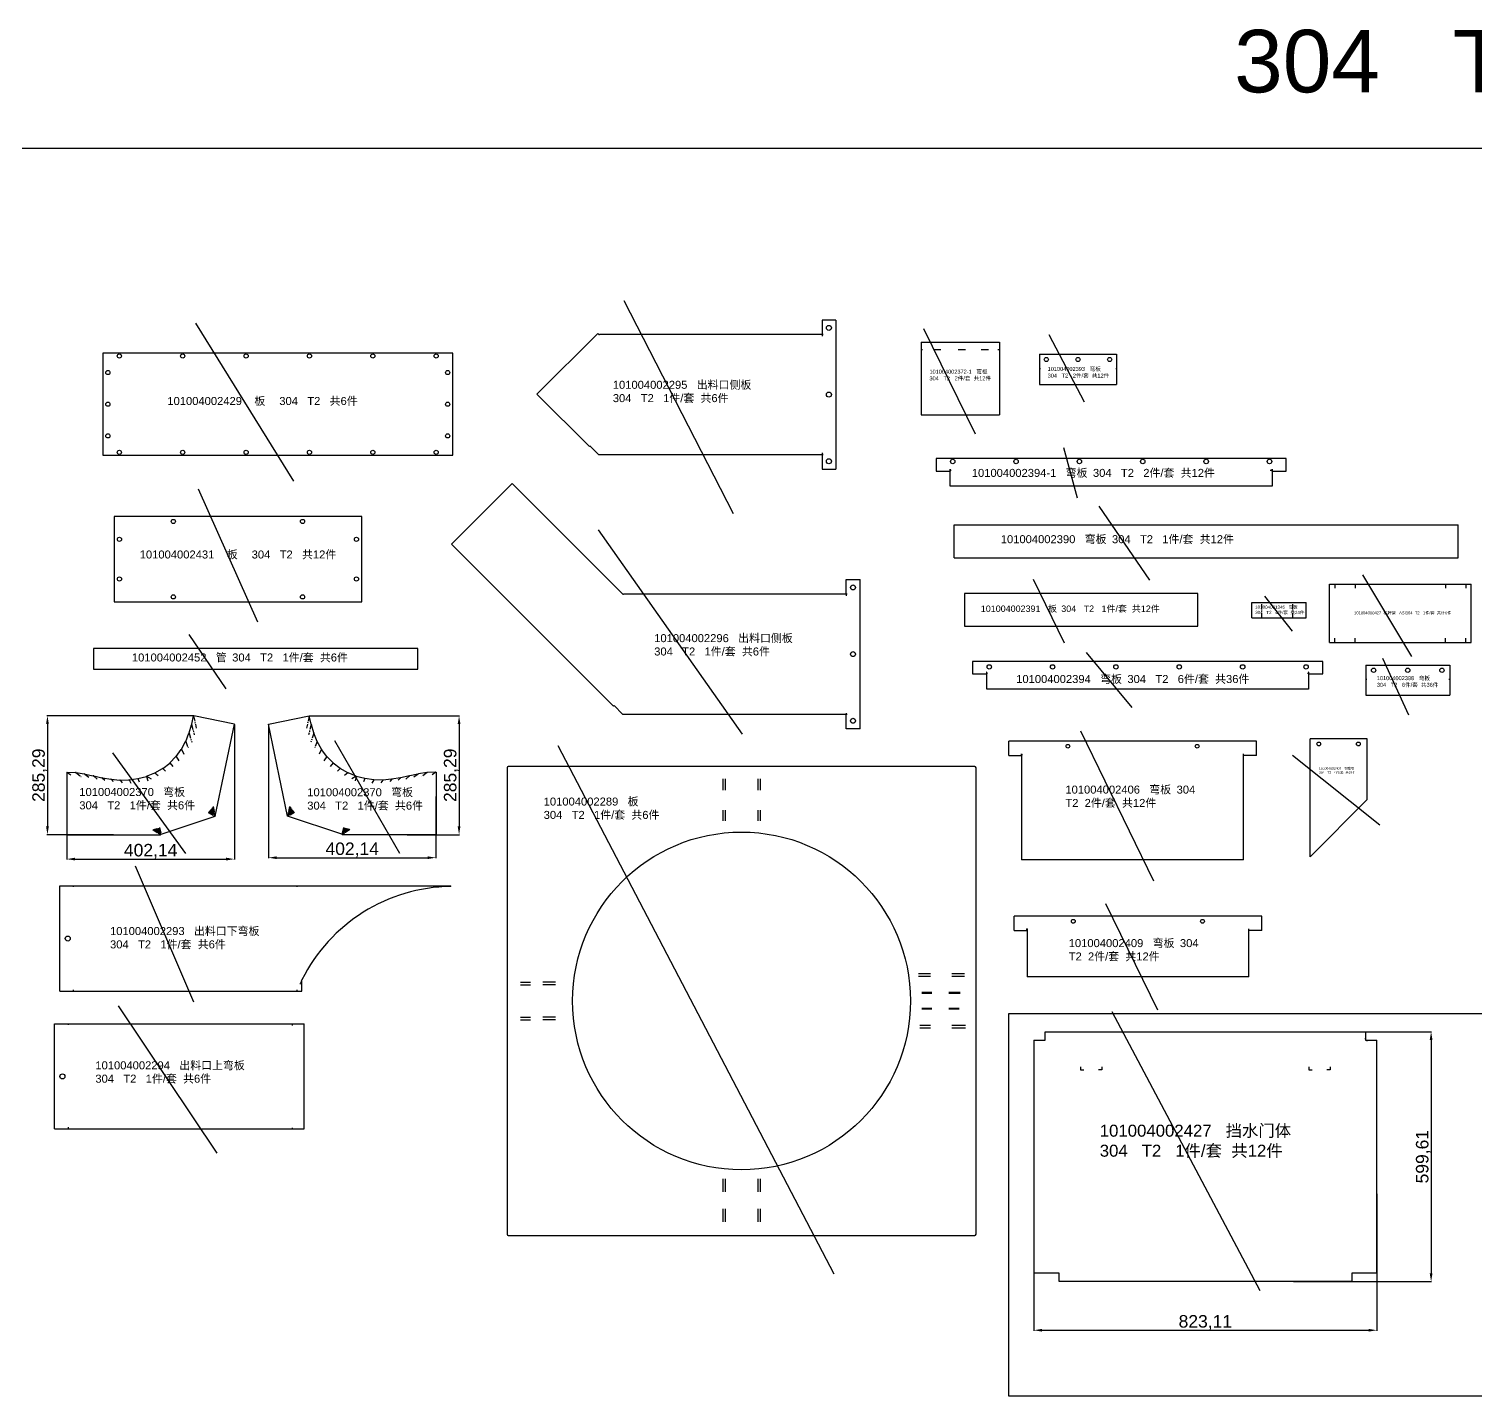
# Model space of a CAD drawing. Extents: x -89772 to 15958, y -15806 to 15762.
# Drawn here: x -74997 to -71528, y 9466 to 12746 of the extents above; entities that cross this region are included whole.
import ezdxf

# ---------------------------------------------------------------- set-up
doc = ezdxf.new("R2010")
doc.units = 0
doc.linetypes.add('ACAD_ISO03W100', pattern=[30, 12, -18])
doc.linetypes.add('CENTERX2', pattern=[20.32, 12.7, -2.54, 2.54, -2.54])
doc.layers.get('0').update_dxf_attribs({"linetype": 'CONTINUOUS'})
doc.layers.get('DEFPOINTS').update_dxf_attribs({"linetype": 'CONTINUOUS'})
doc.styles.get("Standard").update_dxf_attribs({"font": 'arial.ttf'})
doc.dimstyles.new('ISO-25', dxfattribs={"dimtxt": 30, "dimasz": 20, "dimexe": 1.25, "dimexo": 0.625, "dimtad": 1, "dimtxsty": 'STANDARD', "dimcen": 2.5, "dimazin": 3, "dimtfac": 1, "dimtmove": 0, "dimatfit": 3})

# ---------------------------------------------------------------- blocks, each defined once
blk = doc.blocks.new('101004002429____板')
at = {"color": 7, "linetype": 'CONTINUOUS'}
for p, q in [((-31169.3, 2164), (-32009.3, 2164)), ((-32009.3, 2164), (-32009.3, 1919)), ((-31169.3, 1919), (-31169.3, 2164)), ((-32009.3, 1919), (-31169.3, 1919))]:
    blk.add_line(p, q, dxfattribs=at)
for centre in [(-31969.3, 2157), (-31817.3, 2157), (-31665.3, 2157), (-31513.3, 2157), (-31361.3, 2157), (-31209.3, 2157), (-31996.8, 2117.5), (-31181.8, 2117.5), (-31996.8, 2041.5), (-31181.8, 2041.5), (-31996.8, 1965.5), (-31181.8, 1965.5), (-31969.3, 1926), (-31817.3, 1926), (-31665.3, 1926), (-31513.3, 1926), (-31361.3, 1926), (-31209.3, 1926)]:
    blk.add_circle(centre, 5, dxfattribs=at)
at = {"color": 3, "insert": (-31854.2, 2058.8), "char_height": 19.2, "width": 474.674, "attachment_point": 1}
blk.add_mtext('101004002429    {\\fSimSun|b0|i0|c134|p2;板  } 304   T2   {\\fSimSun|b0|i0|c134|p2;共}6{\\fSimSun|b0|i0|c134|p2;件}', dxfattribs=at)
blk = doc.blocks.new('101004000427__标牌架')
at = {"color": 7, "linetype": 'CONTINUOUS'}
for p, q in [((-19656.1, 250.2), (-19656.1, 390.2)), ((-19656.1, 390.2), (-19316.9, 390.2)), ((-19316.9, 250.2), (-19316.9, 390.2)), ((-19656.1, 250.2), (-19316.9, 250.2))]:
    blk.add_line(p, q, dxfattribs=at)
at = {"color": 6, "linetype": 'CENTERX2'}
for p, q in [((-19643.9, 390.2), (-19643.9, 380.2)), ((-19594.6, 390.2), (-19594.6, 380.2)), ((-19378.3, 390.2), (-19378.3, 380.2)), ((-19329, 390.2), (-19329, 380.2)), ((-19643.9, 250.2), (-19643.9, 260.2)), ((-19594.6, 250.2), (-19594.6, 260.2)), ((-19378.3, 250.2), (-19378.3, 260.2)), ((-19329, 250.2), (-19329, 260.2))]:
    blk.add_line(p, q, dxfattribs=at)
at = {"color": 3, "insert": (-19597.6, 324.7), "char_height": 7, "width": 245.997, "attachment_point": 1}
blk.add_mtext('101004000427  {\\fSimSun|b0|i0|c134|p2;标牌架 } ASI304  T2   1{\\fSimSun|b0|i0|c134|p2;件}/{\\fSimSun|b0|i0|c134|p2;套}  {\\fSimSun|b0|i0|c134|p2;共计6件  }', dxfattribs=at)
blk = doc.blocks.new('101004002431____板')
at = {"color": 7, "linetype": 'CONTINUOUS'}
for p, q in [((-72308.8, 11576.7), (-72308.8, 11371.7)), ((-71714.8, 11576.7), (-72308.8, 11576.7)), ((-71714.8, 11371.7), (-71714.8, 11576.7)), ((-72308.8, 11371.7), (-71714.8, 11371.7))]:
    blk.add_line(p, q, dxfattribs=at)
for centre in [(-72166.8, 11564.7), (-71856.8, 11564.7), (-72296.1, 11521.7), (-71727.6, 11521.7), (-72296.1, 11426.7), (-71727.6, 11426.7), (-72166.8, 11383.7), (-71856.8, 11383.7)]:
    blk.add_circle(centre, 5, dxfattribs=at)
at = {"color": 3, "insert": (-72247.5, 11495), "char_height": 19.2, "width": 474.674, "attachment_point": 1}
blk.add_mtext('101004002431    {\\fSimSun|b0|i0|c134|p2;板  } 304   T2   {\\fSimSun|b0|i0|c134|p2;共}12{\\fSimSun|b0|i0|c134|p2;件}', dxfattribs=at)
blk = doc.blocks.new('101004002452___管')
at = {"color": 7, "linetype": 'CONTINUOUS'}
for p, q in [((-72358, 11259.9), (-72358, 11209.9)), ((-71580.7, 11259.9), (-72358, 11259.9)), ((-71580.7, 11209.9), (-71580.7, 11259.9)), ((-72358, 11209.9), (-71580.7, 11209.9))]:
    blk.add_line(p, q, dxfattribs=at)
at = {"color": 3, "insert": (-72266.3, 11247.9), "char_height": 19.2, "width": 549.255, "attachment_point": 1}
blk.add_mtext('101004002452   {\\fSimSun|b0|i0|c134|p2;管 }304   T2   1{\\fSimSun|b0|i0|c134|p2;件}/{\\fSimSun|b0|i0|c134|p2;套}  {\\fSimSun|b0|i0|c134|p2;共}6{\\fSimSun|b0|i0|c134|p2;件}', dxfattribs=at)
blk = doc.blocks.new('101004002370___弯板')
at = {"color": 7, "linetype": 'CONTINUOUS'}
for p, q in [((-72128.9, 11057.2), (-72123.3, 11076.7)), ((-72122.7, 11078.2), (-72123.3, 11076.7)), ((-72122.7, 11078.2), (-72118.4, 11097.9)), ((-72117.9, 11098.4), (-72118.4, 11097.9)), ((-72020.2, 11078), (-72117.9, 11098.4)), ((-72066.3, 10857.6), (-72020.2, 11078)), ((-72147.5, 11018.1), (-72137.4, 11036.6)), ((-72137.1, 11037.1), (-72137.4, 11036.6)), ((-72137.1, 11037.1), (-72129.3, 11056.4)), ((-72128.9, 11057.2), (-72129.3, 11056.4)), ((-72175.3, 10985.3), (-72160.5, 11000.5)), ((-72160.3, 11000.8), (-72160.5, 11000.5)), ((-72160.3, 11000.8), (-72147.7, 11017.8)), ((-72147.5, 11018.1), (-72147.7, 11017.8)), ((-72422.1, 10963.3), (-72422.4, 10963.1)), ((-72422.4, 10963.1), (-72422.4, 10813.1)), ((-72422.1, 10963.3), (-72401.5, 10962)), ((-72210.9, 10961.4), (-72192.6, 10972)), ((-72192.3, 10972.2), (-72192.6, 10972)), ((-72192.3, 10972.2), (-72175.5, 10985.1)), ((-72175.3, 10985.3), (-72175.5, 10985.1)), ((-72400.2, 10962), (-72401.5, 10962)), ((-72400.2, 10962), (-72380.4, 10958.8)), ((-72378.7, 10958.7), (-72380.4, 10958.8)), ((-72378.7, 10958.7), (-72359.4, 10954.3)), ((-72357.6, 10954.1), (-72359.4, 10954.3)), ((-72357.6, 10954.1), (-72338.1, 10949.7)), ((-72336.8, 10949.6), (-72338.1, 10949.7)), ((-72336.8, 10949.6), (-72316.6, 10946.1)), ((-72315.8, 10946.1), (-72316.6, 10946.1)), ((-72315.8, 10946.1), (-72295, 10944.2)), ((-72294.4, 10944.3), (-72295, 10944.2)), ((-72294.4, 10944.3), (-72273.4, 10944.7)), ((-72273, 10944.8), (-72273.4, 10944.7)), ((-72273, 10944.8), (-72252, 10947.6)), ((-72251.7, 10947.7), (-72252, 10947.6)), ((-72251.7, 10947.7), (-72231.2, 10953.1)), ((-72230.9, 10953.3), (-72231.1, 10953.1)), ((-72230.9, 10953.3), (-72211.3, 10961.2)), ((-72210.9, 10961.4), (-72211.3, 10961.2)), ((-72196.2, 10814.2), (-72066.3, 10857.6)), ((-72422.4, 10813.1), (-72197.6, 10813.1)), ((-72197.6, 10813.1), (-72196.2, 10814.3))]:
    blk.add_line(p, q, dxfattribs=at)
at = {"color": 6, "linetype": 'CENTERX2'}
for p, q in [((-72123, 11077.5), (-72116.7, 11052.8)), ((-72118.2, 11098.1), (-72111.8, 11068.7)), ((-72137.2, 11036.8), (-72131.3, 11021.8)), ((-72129.1, 11056.8), (-72122.2, 11034.8)), ((-72160.4, 11000.6), (-72153.6, 10990.2)), ((-72147.6, 11018), (-72142, 11006.7)), ((-72422.2, 10963.2), (-72412.9, 10957)), ((-72192.4, 10972.1), (-72185.7, 10965.9)), ((-72175.4, 10985.2), (-72168.1, 10976.6)), ((-72400.8, 10962), (-72388.3, 10952.9)), ((-72379.5, 10958.7), (-72368, 10949.5)), ((-72358.5, 10954.2), (-72349.8, 10946.7)), ((-72337.4, 10949.7), (-72331.5, 10943.9)), ((-72316.2, 10946.1), (-72311.5, 10940.9)), ((-72294.7, 10944.3), (-72289.7, 10937.7)), ((-72273.2, 10944.7), (-72268.7, 10937.1)), ((-72251.8, 10947.7), (-72248.6, 10939.9)), ((-72231, 10953.2), (-72218.6, 10945.9)), ((-72231, 10953.1), (-72228.4, 10942.7)), ((-72211.1, 10961.3), (-72202.9, 10955.4)), ((-72083.3, 10866.6), (-72067.2, 10857.2)), ((-72082.1, 10868.1), (-72067.1, 10857.3)), ((-72080.7, 10869.8), (-72067, 10857.3)), ((-72079.1, 10871.6), (-72067, 10857.3)), ((-72075.9, 10875.4), (-72066.9, 10857.4)), ((-72074.5, 10877.2), (-72066.8, 10857.4)), ((-72073.3, 10878.7), (-72066.6, 10857.4)), ((-72072.2, 10879.9), (-72066.4, 10857.5)), ((-72071.3, 10881), (-72066.3, 10857.6)), ((-72215.9, 10825.5), (-72197.5, 10813.2)), ((-72214.6, 10825.9), (-72197.3, 10813.3)), ((-72213.3, 10826.3), (-72197.2, 10813.5)), ((-72212, 10826.7), (-72197, 10813.6)), ((-72210.6, 10827.1), (-72196.8, 10813.8)), ((-72207.1, 10828.1), (-72196.5, 10814)), ((-72205, 10828.7), (-72196.4, 10814.1)), ((-72202.7, 10829.4), (-72196.3, 10814.2)), ((-72200.3, 10830.1), (-72196.3, 10814.2))]:
    blk.add_line(p, q, dxfattribs=at)
at = {"linetype": 'CENTERX2'}
for p, q in [((-72077.5, 10873.6), (-72066.9, 10857.3)), ((-72209, 10827.6), (-72196.6, 10813.9))]:
    blk.add_line(p, q, dxfattribs=at)
at = {"color": 7, "linetype": 'CONTINUOUS'}
for centre, start, end in [((-72231.1, 10953.2), 194.868, 246.3945), ((-72231, 10953.2), 20.0365, 22.1013), ((-72196.3, 10814.2), 18.4443, 66.3945)]:
    blk.add_arc(centre, 0.1, start, end, dxfattribs=at)
at = {"color": 3, "insert": (-72392.4, 10925.2), "char_height": 19.2, "width": 300.151, "attachment_point": 1}
blk.add_mtext('101004002370   {\\fSimSun|b0|i0|c134|p2;弯板 }304   T2   1{\\fSimSun|b0|i0|c134|p2;件}/{\\fSimSun|b0|i0|c134|p2;套}  {\\fSimSun|b0|i0|c134|p2;共}6{\\fSimSun|b0|i0|c134|p2;件}', dxfattribs=at)
blk = doc.blocks.new('101004002370___弯板_')
at = {"color": 7, "linetype": 'CONTINUOUS'}
for p, q in [((-71938.9, 11078), (-71841.2, 11098.4)), ((-71892.8, 10857.6), (-71938.9, 11078)), ((-71841.2, 11098.4), (-71840.7, 11097.9)), ((-71836.4, 11078.2), (-71840.7, 11097.9)), ((-71836.4, 11078.2), (-71835.8, 11076.7)), ((-71830.2, 11057.2), (-71835.8, 11076.7)), ((-71830.2, 11057.2), (-71829.8, 11056.4)), ((-71822, 11037.1), (-71829.8, 11056.4)), ((-71822, 11037.1), (-71821.7, 11036.6)), ((-71811.6, 11018.1), (-71821.7, 11036.6)), ((-71811.6, 11018.1), (-71811.4, 11017.8)), ((-71798.8, 11000.8), (-71811.4, 11017.8)), ((-71798.8, 11000.8), (-71798.6, 11000.5)), ((-71783.8, 10985.3), (-71798.6, 11000.5)), ((-71783.8, 10985.3), (-71783.6, 10985.1)), ((-71766.8, 10972.2), (-71783.6, 10985.1)), ((-71766.8, 10972.2), (-71766.5, 10972)), ((-71748.1, 10961.4), (-71766.5, 10972)), ((-71537, 10963.3), (-71557.6, 10962)), ((-71537, 10963.3), (-71536.7, 10963.1)), ((-71536.7, 10963.1), (-71536.7, 10813.1)), ((-71748.1, 10961.4), (-71747.8, 10961.2)), ((-71728.2, 10953.3), (-71747.8, 10961.2)), ((-71728.2, 10953.3), (-71728, 10953.1)), ((-71707.4, 10947.7), (-71727.9, 10953.1)), ((-71707.4, 10947.7), (-71707.1, 10947.6)), ((-71686.1, 10944.8), (-71707.1, 10947.6)), ((-71686.1, 10944.8), (-71685.7, 10944.7)), ((-71664.7, 10944.3), (-71685.7, 10944.7)), ((-71664.7, 10944.3), (-71664.1, 10944.2)), ((-71643.3, 10946.1), (-71664.1, 10944.2)), ((-71643.3, 10946.1), (-71642.5, 10946.1)), ((-71622.3, 10949.6), (-71642.5, 10946.1)), ((-71622.3, 10949.6), (-71621, 10949.7)), ((-71601.5, 10954.1), (-71621, 10949.7)), ((-71601.5, 10954.1), (-71599.7, 10954.3)), ((-71580.4, 10958.7), (-71599.7, 10954.3)), ((-71580.4, 10958.7), (-71578.7, 10958.8)), ((-71558.9, 10962), (-71578.7, 10958.8)), ((-71558.9, 10962), (-71557.6, 10962)), ((-71762.9, 10814.2), (-71892.8, 10857.6)), ((-71761.5, 10813.1), (-71762.9, 10814.3)), ((-71536.7, 10813.1), (-71761.5, 10813.1))]:
    blk.add_line(p, q, dxfattribs=at)
at = {"color": 6, "linetype": 'CENTERX2'}
for p, q in [((-71840.9, 11098.1), (-71847.3, 11068.7)), ((-71836.1, 11077.5), (-71842.4, 11052.8)), ((-71830, 11056.8), (-71836.9, 11034.8)), ((-71821.9, 11036.8), (-71827.8, 11021.8)), ((-71811.5, 11018), (-71817.1, 11006.7)), ((-71798.7, 11000.6), (-71805.5, 10990.2)), ((-71783.7, 10985.2), (-71791, 10976.6)), ((-71766.7, 10972.1), (-71773.4, 10965.9)), ((-71536.9, 10963.2), (-71546.2, 10957)), ((-71748, 10961.3), (-71756.2, 10955.4)), ((-71728.1, 10953.2), (-71740.5, 10945.9)), ((-71728.1, 10953.1), (-71730.7, 10942.7)), ((-71707.3, 10947.7), (-71710.5, 10939.9)), ((-71685.9, 10944.7), (-71690.4, 10937.1)), ((-71664.4, 10944.3), (-71669.4, 10937.7)), ((-71642.9, 10946.1), (-71647.6, 10940.9)), ((-71621.7, 10949.7), (-71627.6, 10943.9)), ((-71600.6, 10954.2), (-71609.3, 10946.7)), ((-71579.6, 10958.7), (-71591.1, 10949.5)), ((-71558.3, 10962), (-71570.8, 10952.9)), ((-71887.8, 10881), (-71892.8, 10857.6)), ((-71886.9, 10879.9), (-71892.7, 10857.5)), ((-71885.8, 10878.7), (-71892.5, 10857.4)), ((-71884.6, 10877.2), (-71892.3, 10857.4)), ((-71883.1, 10875.4), (-71892.2, 10857.4)), ((-71880, 10871.6), (-71892.1, 10857.3)), ((-71878.4, 10869.8), (-71892.1, 10857.3)), ((-71877, 10868.1), (-71892, 10857.3)), ((-71875.8, 10866.6), (-71891.9, 10857.2)), ((-71758.8, 10830.1), (-71762.8, 10814.2)), ((-71756.4, 10829.4), (-71762.7, 10814.2)), ((-71754.1, 10828.7), (-71762.7, 10814.1)), ((-71752, 10828.1), (-71762.6, 10814)), ((-71748.5, 10827.1), (-71762.3, 10813.8)), ((-71747.1, 10826.7), (-71762.1, 10813.6)), ((-71745.8, 10826.3), (-71761.9, 10813.5)), ((-71744.5, 10825.9), (-71761.8, 10813.3)), ((-71743.2, 10825.5), (-71761.6, 10813.2))]:
    blk.add_line(p, q, dxfattribs=at)
at = {"linetype": 'CENTERX2'}
for p, q in [((-71881.6, 10873.6), (-71892.2, 10857.3)), ((-71750.1, 10827.6), (-71762.5, 10813.9))]:
    blk.add_line(p, q, dxfattribs=at)
at = {"color": 7, "linetype": 'CONTINUOUS'}
for centre, start, end in [((-71728.1, 10953.2), 157.8987, 159.9635), ((-71728, 10953.2), 293.6055, 345.132), ((-71762.8, 10814.2), 113.6055, 161.5557)]:
    blk.add_arc(centre, 0.1, start, end, dxfattribs=at)
at = {"color": 3, "insert": (-71845.6, 10924.5), "char_height": 19.2, "width": 300.151, "attachment_point": 1}
blk.add_mtext('101004002370   {\\fSimSun|b0|i0|c134|p2;弯板 }304   T2   1{\\fSimSun|b0|i0|c134|p2;件}/{\\fSimSun|b0|i0|c134|p2;套}  {\\fSimSun|b0|i0|c134|p2;共}6{\\fSimSun|b0|i0|c134|p2;件}', dxfattribs=at)
blk = doc.blocks.new('101004002293___出料口下弯板')
at = {"color": 7, "linetype": 'CONTINUOUS'}
for p, q in [((-72439.1, 10438), (-72439.1, 10690)), ((-72439.1, 10690), (-71501.4, 10690)), ((-71501.4, 10689), (-71501.4, 10690)), ((-72439.1, 10438), (-71870.3, 10438))]:
    blk.add_line(p, q, dxfattribs=at)
at = {"color": 6, "linetype": 'CENTERX2'}
for p, q in [((-72406, 10687.8), (-72406, 10690)), ((-71870.8, 10690), (-71870.8, 10687.8)), ((-72406, 10438), (-72406, 10440.8)), ((-71870.8, 10440.8), (-71870.8, 10438))]:
    blk.add_line(p, q, dxfattribs=at)
for p, q in [((-71858.3, 10438), (-71858.3, 10464.9)), ((-71870.3, 10438), (-71858.3, 10438))]:
    blk.add_line(p, q)
at = {"color": 6, "linetype": 'CONTINUOUS'}
blk.add_line((-71870.3, 10438), (-71869.7, 10439.8), dxfattribs=at)
at = {"color": 7, "linetype": 'CONTINUOUS'}
blk.add_circle((-72420.2, 10564), 6, dxfattribs=at)
blk.add_arc((-71495.8, 10283.8), 405.2, 90.7928, 153.4519, dxfattribs=at)
at = {"color": 6, "linetype": 'ACAD_ISO03W100'}
blk.add_arc((-71495.8, 10283.8), 405.2, 153.4519, 157.3504, dxfattribs=at)
at = {"color": 3, "insert": (-72318.7, 10591.5), "char_height": 19.2, "width": 363.931, "attachment_point": 1}
blk.add_mtext('101004002293   {\\fSimSun|b0|i0|c134|p2;出料口下弯板 }304   T2   1{\\fSimSun|b0|i0|c134|p2;件}/{\\fSimSun|b0|i0|c134|p2;套}  {\\fSimSun|b0|i0|c134|p2;共}6{\\fSimSun|b0|i0|c134|p2;件}', dxfattribs=at)
blk = doc.blocks.new('101004002294___出料口上弯板')
at = {"color": 7, "linetype": 'CONTINUOUS'}
for p, q in [((-72451.9, 10107.2), (-72451.9, 10359.2)), ((-72451.9, 10359.2), (-71852.8, 10359.2)), ((-71852.8, 10107.2), (-71852.8, 10359.2)), ((-72451.9, 10107.2), (-71852.8, 10107.2))]:
    blk.add_line(p, q, dxfattribs=at)
at = {"color": 6, "linetype": 'CENTERX2'}
for p, q in [((-72418.7, 10357.1), (-72418.7, 10359.2)), ((-71882, 10359.2), (-71882, 10355.3)), ((-72418.7, 10107.2), (-72418.7, 10111)), ((-71882, 10109.8), (-71882, 10107.2))]:
    blk.add_line(p, q, dxfattribs=at)
at = {"color": 7, "linetype": 'CONTINUOUS'}
blk.add_circle((-72433, 10233.2), 6, dxfattribs=at)
at = {"color": 3, "insert": (-72353.9, 10269.3), "char_height": 19.2, "width": 363.931, "attachment_point": 1}
blk.add_mtext('101004002294   {\\fSimSun|b0|i0|c134|p2;出料口上弯板 }304   T2   1{\\fSimSun|b0|i0|c134|p2;件}/{\\fSimSun|b0|i0|c134|p2;套}  {\\fSimSun|b0|i0|c134|p2;共}6{\\fSimSun|b0|i0|c134|p2;件}', dxfattribs=at)
blk = doc.blocks.new('101004002295___出料口侧板')
at = {"color": 7, "linetype": 'CONTINUOUS'}
for p, q in [((-70610.2, 12048), (-70610.2, 12013.1)), ((-70577.2, 12048), (-70610.2, 12048)), ((-70577.2, 12048), (-70577.2, 11690.2)), ((-71294.6, 11870.2), (-71148.9, 12015.8)), ((-71148.9, 12015.8), (-71147.2, 12014.2)), ((-70608.2, 12013), (-71144.4, 12013)), ((-70610.2, 12013.1), (-70608.2, 12013.1)), ((-70608.2, 12013.1), (-70608.2, 12013)), ((-71168.7, 11744.3), (-71294.6, 11870.2)), ((-71167.3, 11745.7), (-71168.7, 11744.3)), ((-71147.4, 11725.8), (-71167.3, 11745.7)), ((-71145.9, 11725.2), (-70608.2, 11725.2)), ((-70610.2, 11725.1), (-70610.2, 11690.2)), ((-70608.2, 11725.1), (-70610.2, 11725.1)), ((-70608.2, 11725.2), (-70608.2, 11725.1)), ((-70610.2, 11690.2), (-70577.2, 11690.2))]:
    blk.add_line(p, q, dxfattribs=at)
at = {"color": 6, "linetype": 'CENTERX2'}
for p, q in [((-70610.3, 12013), (-70610.3, 12009.3)), ((-70610.3, 11729.4), (-70610.3, 11725.2))]:
    blk.add_line(p, q, dxfattribs=at)
at = {"color": 7, "linetype": 'CONTINUOUS'}
for centre in [(-70594.2, 12029.1), (-70594.2, 11869.1), (-70594.2, 11709.1)]:
    blk.add_circle(centre, 6, dxfattribs=at)
for centre, radius in [((-71144.4, 12017), 4), ((-71145.9, 11727.2), 2)]:
    blk.add_arc(centre, radius, 225, 270, dxfattribs=at)
at = {"color": 3, "insert": (-71112.6, 11902.2), "char_height": 19.2, "width": 363.931, "attachment_point": 1}
blk.add_mtext('101004002295   {\\fSimSun|b0|i0|c134|p2;出料口侧板 }304   T2   1{\\fSimSun|b0|i0|c134|p2;件}/{\\fSimSun|b0|i0|c134|p2;套}  {\\fSimSun|b0|i0|c134|p2;共}6{\\fSimSun|b0|i0|c134|p2;件}', dxfattribs=at)
blk = doc.blocks.new('101004002296___出料口侧板')
at = {"color": 7, "linetype": 'CONTINUOUS'}
for p, q in [((-71499.6, 11510.1), (-71353.9, 11655.7)), ((-71353.9, 11655.7), (-71089.5, 11391.3)), ((-71499.6, 11510.1), (-71110.8, 11121.3)), ((-70552.4, 11390.3), (-70552.4, 11425.2)), ((-70552.4, 11425.2), (-70519.4, 11425.2)), ((-70519.4, 11067.4), (-70519.4, 11425.2)), ((-70550.4, 11390.2), (-71086.7, 11390.2)), ((-70550.4, 11390.3), (-70552.4, 11390.3)), ((-70550.4, 11390.2), (-70550.4, 11390.3)), ((-71110.8, 11121.3), (-71109.4, 11122.7)), ((-71089, 11102.4), (-71109.4, 11122.7)), ((-71089, 11102.4), (-70550.4, 11102.4)), ((-70552.4, 11067.4), (-70552.4, 11102.3)), ((-70552.4, 11102.3), (-70550.4, 11102.3)), ((-70550.4, 11102.3), (-70550.4, 11102.4)), ((-70519.4, 11067.4), (-70552.4, 11067.4))]:
    blk.add_line(p, q, dxfattribs=at)
at = {"color": 6, "linetype": 'CENTERX2'}
for p, q in [((-70552.6, 11390.2), (-70552.6, 11386.3)), ((-70552.6, 11104.6), (-70552.6, 11102.4))]:
    blk.add_line(p, q, dxfattribs=at)
at = {"color": 7, "linetype": 'CONTINUOUS'}
for centre in [(-70536.4, 11406.3), (-70536.4, 11246.3), (-70536.4, 11086.3)]:
    blk.add_circle(centre, 6, dxfattribs=at)
blk.add_arc((-71086.7, 11394.2), 4, 225, 270, dxfattribs=at)
at = {"color": 3, "insert": (-71013.3, 11294.3), "char_height": 19.2, "width": 363.931, "attachment_point": 1}
blk.add_mtext('101004002296   {\\fSimSun|b0|i0|c134|p2;出料口侧板 }304   T2   1{\\fSimSun|b0|i0|c134|p2;件}/{\\fSimSun|b0|i0|c134|p2;套}  {\\fSimSun|b0|i0|c134|p2;共}6{\\fSimSun|b0|i0|c134|p2;件}', dxfattribs=at)
blk = doc.blocks.new('101004002289___板')
at = {"color": 7, "linetype": 'CONTINUOUS'}
for p, q in [((-71366.3, 10973.7), (-71366.3, 9854.7)), ((-70244.3, 10976.7), (-71363.3, 10976.7)), ((-70241.3, 9854.7), (-70241.3, 10973.7)), ((-71363.3, 9851.7), (-70244.3, 9851.7))]:
    blk.add_line(p, q, dxfattribs=at)
at = {"color": 6, "linetype": 'CONTINUOUS'}
for p, q in [((-70848.8, 10946.9), (-70848.8, 10920.1)), ((-70842.8, 10946.9), (-70842.8, 10920.1)), ((-70764.8, 10946.9), (-70764.8, 10920.1)), ((-70758.8, 10946.9), (-70758.8, 10920.1)), ((-70848.8, 10871.8), (-70848.8, 10846)), ((-70842.8, 10871.8), (-70842.8, 10846)), ((-70764.8, 10871.8), (-70764.8, 10846)), ((-70758.8, 10871.8), (-70758.8, 10846)), ((-70350.4, 10479.2), (-70378.9, 10479.2)), ((-70268.9, 10479.2), (-70299.3, 10479.2)), ((-71333.9, 10459.2), (-71309.7, 10459.2)), ((-71333.9, 10453.2), (-71309.7, 10453.2)), ((-71249.7, 10459.2), (-71280.8, 10459.2)), ((-71249.7, 10453.2), (-71280.8, 10453.2)), ((-70350.4, 10473.2), (-70378.9, 10473.2)), ((-70268.9, 10473.2), (-70299.3, 10473.2)), ((-70346.9, 10434.2), (-70371.5, 10434.2)), ((-70346.9, 10432.2), (-70371.5, 10432.2)), ((-70279, 10434.2), (-70306.8, 10434.2)), ((-70279, 10432.2), (-70306.8, 10432.2)), ((-71333.9, 10375.2), (-71309.7, 10375.2)), ((-71249.7, 10375.2), (-71280.8, 10375.2)), ((-70346.9, 10396.2), (-70371.5, 10396.2)), ((-70346.9, 10394.2), (-70371.5, 10394.2)), ((-70281.4, 10396.2), (-70306.8, 10396.2)), ((-70281.4, 10394.2), (-70306.8, 10394.2)), ((-71333.9, 10369.2), (-71309.7, 10369.2)), ((-71249.7, 10369.2), (-71280.8, 10369.2)), ((-70350.4, 10355.2), (-70376.4, 10355.2)), ((-70350.4, 10349.2), (-70376.4, 10349.2)), ((-70266.7, 10355.2), (-70299.3, 10355.2)), ((-70266.7, 10349.2), (-70299.3, 10349.2)), ((-70848.8, 9987.5), (-70848.8, 9955.8)), ((-70842.8, 9987.5), (-70842.8, 9955.8)), ((-70764.8, 9987.5), (-70764.8, 9955.8)), ((-70758.8, 9987.5), (-70758.8, 9955.8)), ((-70848.8, 9915.5), (-70848.8, 9884.5)), ((-70842.8, 9915.5), (-70842.8, 9884.5)), ((-70764.8, 9915.5), (-70764.8, 9884.5)), ((-70758.8, 9915.5), (-70758.8, 9884.5))]:
    blk.add_line(p, q, dxfattribs=at)
at = {"color": 7, "linetype": 'CONTINUOUS'}
blk.add_circle((-70803.8, 10414.2), 405.2, dxfattribs=at)
for centre, start, end in [((-71363.3, 10973.7), 90, 180), ((-70244.3, 10973.7), 0, 90), ((-71363.3, 9854.7), 180, 270), ((-70244.3, 9854.7), 270, 0)]:
    blk.add_arc(centre, 3, start, end, dxfattribs=at)
at = {"color": 3, "insert": (-71278.4, 10902.2), "char_height": 19.2, "width": 283.725, "attachment_point": 1}
blk.add_mtext('101004002289   {\\fSimSun|b0|i0|c134|p2;板 }304   T2   1{\\fSimSun|b0|i0|c134|p2;件}/{\\fSimSun|b0|i0|c134|p2;套}  {\\fSimSun|b0|i0|c134|p2;共}6{\\fSimSun|b0|i0|c134|p2;件}', dxfattribs=at)
blk = doc.blocks.new('101004002372-1___弯板')
at = {"color": 7, "linetype": 'CONTINUOUS'}
for p, q in [((-70372.7, 11995.1), (-70184.7, 11995.1)), ((-70372.7, 11995.1), (-70372.7, 11820.8)), ((-70184.7, 11995.1), (-70184.7, 11820.8)), ((-70372.7, 11820.8), (-70184.7, 11820.8))]:
    blk.add_line(p, q, dxfattribs=at)
at = {"color": 6, "linetype": 'CENTERX2'}
for p, q in [((-70372.7, 11976.9), (-70369.4, 11976.9)), ((-70188.6, 11976.9), (-70184.7, 11976.9))]:
    blk.add_line(p, q, dxfattribs=at)
at = {"color": 1}
for p, q in [((-70343.6, 11976.9), (-70325.3, 11976.9)), ((-70284.4, 11976.9), (-70266.5, 11976.9)), ((-70228.7, 11976.9), (-70211.6, 11976.9))]:
    blk.add_line(p, q, dxfattribs=at)
at = {"color": 3, "insert": (-70353, 11928.8), "char_height": 9.6, "width": 150.491, "attachment_point": 1}
blk.add_mtext('101004002372-1   {\\fSimSun|b0|i0|c134|p2;弯板 }304   T2   2{\\fSimSun|b0|i0|c134|p2;件}/{\\fSimSun|b0|i0|c134|p2;套}  {\\fSimSun|b0|i0|c134|p2;共}12{\\fSimSun|b0|i0|c134|p2;件}', dxfattribs=at)
blk = doc.blocks.new('101004002393___弯板')
at = {"color": 7, "linetype": 'CONTINUOUS'}
for p, q in [((-70089.1, 11965.8), (-69904.1, 11965.8)), ((-70089.1, 11965.8), (-70089.1, 11893.4)), ((-69904.1, 11965.8), (-69904.1, 11893.4)), ((-70089.1, 11893.4), (-69904.1, 11893.4))]:
    blk.add_line(p, q, dxfattribs=at)
at = {"color": 6, "linetype": 'CENTERX2'}
for p, q in [((-70089.1, 11931.6), (-70086.5, 11931.6)), ((-69905.8, 11931.6), (-69904.1, 11931.6))]:
    blk.add_line(p, q, dxfattribs=at)
at = {"color": 7, "linetype": 'CONTINUOUS'}
for centre in [(-70072.6, 11953.3), (-69996.6, 11953.3), (-69920.6, 11953.3)]:
    blk.add_circle(centre, 5, dxfattribs=at)
at = {"color": 3, "insert": (-70069.4, 11935.5), "char_height": 9.6, "width": 150.491, "attachment_point": 1}
blk.add_mtext('101004002393   {\\fSimSun|b0|i0|c134|p2;弯板 }304   T2   2{\\fSimSun|b0|i0|c134|p2;件}/{\\fSimSun|b0|i0|c134|p2;套}  {\\fSimSun|b0|i0|c134|p2;共}12{\\fSimSun|b0|i0|c134|p2;件}', dxfattribs=at)
blk = doc.blocks.new('101004002394-1___弯板')
at = {"color": 7, "linetype": 'CONTINUOUS'}
for p, q in [((-70337.2, 11715.5), (-70337.2, 11685.5)), ((-69497.2, 11715.5), (-70337.2, 11715.5)), ((-69497.2, 11685.5), (-69497.2, 11715.5)), ((-70337.2, 11685.5), (-70303.6, 11685.5)), ((-70303.6, 11689.9), (-70303.6, 11685.5)), ((-70303.2, 11649.2), (-70303.2, 11689.9)), ((-69531.2, 11689.9), (-69531.2, 11649.2)), ((-69530.8, 11685.5), (-69530.8, 11689.9)), ((-69530.8, 11685.5), (-69497.2, 11685.5)), ((-69531.2, 11649.2), (-70303.2, 11649.2))]:
    blk.add_line(p, q, dxfattribs=at)
at = {"color": 6, "linetype": 'CENTERX2'}
for p, q in [((-70303.2, 11687.4), (-70301, 11687.4)), ((-69535.9, 11687.4), (-69531.2, 11687.4))]:
    blk.add_line(p, q, dxfattribs=at)
at = {"color": 7, "linetype": 'CONTINUOUS'}
for centre in [(-70297.2, 11708.5), (-70145.2, 11708.5), (-69993.2, 11708.5), (-69841.2, 11708.5), (-69689.2, 11708.5), (-69537.2, 11708.5)]:
    blk.add_circle(centre, 5.25, dxfattribs=at)
for centre in [(-70303.4, 11689.9), (-69531, 11689.9)]:
    blk.add_arc(centre, 0.2, 0, 180, dxfattribs=at)
at = {"color": 3, "insert": (-70251.4, 11690.8), "char_height": 19.2, "width": 593.62, "attachment_point": 1}
blk.add_mtext('101004002394-1   {\\fSimSun|b0|i0|c134|p2;弯板 }304   T2   2{\\fSimSun|b0|i0|c134|p2;件}/{\\fSimSun|b0|i0|c134|p2;套}  {\\fSimSun|b0|i0|c134|p2;共}12{\\fSimSun|b0|i0|c134|p2;件}', dxfattribs=at)
blk = doc.blocks.new('101004002390___弯板')
at = {"color": 7, "linetype": 'CONTINUOUS'}
for p, q in [((-70293.3, 11477.3), (-70293.3, 11556.3)), ((-70293.3, 11556.3), (-69084.7, 11556.3)), ((-69084.7, 11477.3), (-69084.7, 11556.3)), ((-70293.3, 11477.3), (-69084.7, 11477.3))]:
    blk.add_line(p, q, dxfattribs=at)
at = {"color": 3, "insert": (-70181.9, 11531.7), "char_height": 19.2, "width": 593.62, "attachment_point": 1}
blk.add_mtext('101004002390   {\\fSimSun|b0|i0|c134|p2;弯板 }304   T2   1{\\fSimSun|b0|i0|c134|p2;件}/{\\fSimSun|b0|i0|c134|p2;套}  {\\fSimSun|b0|i0|c134|p2;共}12{\\fSimSun|b0|i0|c134|p2;件}', dxfattribs=at)
blk = doc.blocks.new('101004002391___板')
at = {"color": 7, "linetype": 'CONTINUOUS'}
for p, q in [((-69708.9, 11392.2), (-70268.9, 11392.2)), ((-70268.9, 11392.2), (-70268.9, 11313.2)), ((-69708.9, 11313.2), (-69708.9, 11392.2)), ((-70268.9, 11313.2), (-69708.9, 11313.2))]:
    blk.add_line(p, q, dxfattribs=at)
at = {"color": 3, "insert": (-70229.8, 11363), "char_height": 15.36, "width": 464.631, "attachment_point": 1}
blk.add_mtext('101004002391   {\\fSimSun|b0|i0|c134|p2;板 }304   T2   1{\\fSimSun|b0|i0|c134|p2;件}/{\\fSimSun|b0|i0|c134|p2;套}  {\\fSimSun|b0|i0|c134|p2;共}12{\\fSimSun|b0|i0|c134|p2;件}', dxfattribs=at)
blk = doc.blocks.new('101004001345___弯板')
at = {"color": 7, "linetype": 'CONTINUOUS'}
for p, q in [((-69580, 11370.1), (-69449.4, 11370.1)), ((-69580, 11333.1), (-69580, 11370.1)), ((-69449.4, 11333.1), (-69449.4, 11370.1)), ((-69580, 11333.1), (-69449.4, 11333.1))]:
    blk.add_line(p, q, dxfattribs=at)
at = {"color": 6, "linetype": 'CENTERX2'}
for p, q in [((-69555.9, 11333.1), (-69555.9, 11370.1)), ((-69481.6, 11333.1), (-69481.6, 11370.1))]:
    blk.add_line(p, q, dxfattribs=at)
at = {"color": 3, "insert": (-69571.7, 11363), "char_height": 7.68, "width": 120.6, "attachment_point": 1}
blk.add_mtext('101004001345   {\\fSimSun|b0|i0|c134|p2;弯板 }304   T2   4{\\fSimSun|b0|i0|c134|p2;件}/{\\fSimSun|b0|i0|c134|p2;套}  {\\fSimSun|b0|i0|c134|p2;共}24{\\fSimSun|b0|i0|c134|p2;件}', dxfattribs=at)
blk = doc.blocks.new('101004002394___弯板')
at = {"color": 7, "linetype": 'CONTINUOUS'}
for p, q in [((-70249.6, 11228.8), (-70249.6, 11198.8)), ((-69409.6, 11228.8), (-70249.6, 11228.8)), ((-69409.6, 11198.8), (-69409.6, 11228.8)), ((-70249.6, 11198.8), (-70216, 11198.8)), ((-70216, 11203.2), (-70216, 11198.8)), ((-70215.6, 11162.5), (-70215.6, 11203.2)), ((-69443.6, 11203.2), (-69443.6, 11162.5)), ((-69443.2, 11198.8), (-69443.2, 11203.2)), ((-69443.2, 11198.8), (-69409.6, 11198.8)), ((-69443.6, 11162.5), (-70215.6, 11162.5))]:
    blk.add_line(p, q, dxfattribs=at)
at = {"color": 6, "linetype": 'CENTERX2'}
for p, q in [((-70215.6, 11200.7), (-70213.6, 11200.7)), ((-69445.9, 11200.7), (-69443.6, 11200.7))]:
    blk.add_line(p, q, dxfattribs=at)
at = {"color": 7, "linetype": 'CONTINUOUS'}
for centre in [(-70209.6, 11215.8), (-70057.6, 11215.8), (-69905.6, 11215.8), (-69753.6, 11215.8), (-69601.6, 11215.8), (-69449.6, 11215.8)]:
    blk.add_circle(centre, 5.25, dxfattribs=at)
for centre in [(-70215.8, 11203.2), (-69443.4, 11203.2)]:
    blk.add_arc(centre, 0.2, 0, 180, dxfattribs=at)
at = {"color": 3, "insert": (-70144.9, 11196.2), "char_height": 19.2, "width": 593.62, "attachment_point": 1}
blk.add_mtext('101004002394   {\\fSimSun|b0|i0|c134|p2;弯板 }304   T2   6{\\fSimSun|b0|i0|c134|p2;件}/{\\fSimSun|b0|i0|c134|p2;套}  {\\fSimSun|b0|i0|c134|p2;共}36{\\fSimSun|b0|i0|c134|p2;件}', dxfattribs=at)
blk = doc.blocks.new('101004002398___弯板')
at = {"color": 7, "linetype": 'CONTINUOUS'}
for p, q in [((-69306.5, 11220.2), (-69104.5, 11220.2)), ((-69306.5, 11220.2), (-69306.5, 11147.9)), ((-69104.5, 11220.2), (-69104.5, 11147.9)), ((-69306.5, 11147.9), (-69104.5, 11147.9))]:
    blk.add_line(p, q, dxfattribs=at)
at = {"color": 6, "linetype": 'CENTERX2'}
for p, q in [((-69306.5, 11186), (-69304.1, 11186)), ((-69106.9, 11186), (-69104.5, 11186))]:
    blk.add_line(p, q, dxfattribs=at)
at = {"color": 7, "linetype": 'CONTINUOUS'}
for centre in [(-69287.5, 11207.7), (-69205.5, 11207.7), (-69123.5, 11207.7)]:
    blk.add_circle(centre, 5.25, dxfattribs=at)
at = {"color": 3, "insert": (-69279.8, 11193.5), "char_height": 9.6, "width": 150.491, "attachment_point": 1}
blk.add_mtext('101004002398   {\\fSimSun|b0|i0|c134|p2;弯板 }304   T2   6{\\fSimSun|b0|i0|c134|p2;件}/{\\fSimSun|b0|i0|c134|p2;套}  {\\fSimSun|b0|i0|c134|p2;共}36{\\fSimSun|b0|i0|c134|p2;件}', dxfattribs=at)
blk = doc.blocks.new('101004002406___弯板')
at = {"color": 7, "linetype": 'CONTINUOUS'}
for p, q in [((-69568.8, 11037.4), (-70162.8, 11037.4)), ((-70162.8, 11003.4), (-70162.8, 11037.4)), ((-69568.8, 11003.4), (-69568.8, 11037.4)), ((-70162.8, 11003.4), (-70131.9, 11003.4)), ((-70131.8, 11007.4), (-70131.9, 11007.4)), ((-70131.9, 11003.4), (-70131.9, 11007.4)), ((-70131.8, 11007.4), (-70131.8, 10753.1)), ((-69599.7, 11007.4), (-69599.8, 11007.4)), ((-69599.8, 10753.1), (-69599.8, 11007.4)), ((-69599.7, 11003.4), (-69599.7, 11007.4)), ((-69568.8, 11003.4), (-69599.7, 11003.4)), ((-69599.8, 10753.1), (-70131.8, 10753.1))]:
    blk.add_line(p, q, dxfattribs=at)
at = {"color": 6, "linetype": 'CENTERX2'}
for p, q in [((-70131.8, 11005.2), (-70130.1, 11005.2)), ((-69601.5, 11005.2), (-69599.8, 11005.2))]:
    blk.add_line(p, q, dxfattribs=at)
at = {"color": 7, "linetype": 'CONTINUOUS'}
for centre in [(-70020.8, 11025.4), (-69710.8, 11025.4)]:
    blk.add_circle(centre, 4.5, dxfattribs=at)
at = {"color": 3, "insert": (-70026.9, 10930.9), "char_height": 19.2, "width": 363.931, "attachment_point": 1}
blk.add_mtext('101004002406   {\\fSimSun|b0|i0|c134|p2;弯板 }304   T2  2{\\fSimSun|b0|i0|c134|p2;件}/{\\fSimSun|b0|i0|c134|p2;套}  {\\fSimSun|b0|i0|c134|p2;共}12{\\fSimSun|b0|i0|c134|p2;件}', dxfattribs=at)
blk = doc.blocks.new('101004002409___弯板')
at = {"color": 7, "linetype": 'CONTINUOUS'}
for p, q in [((-69555.9, 10617.3), (-70149.9, 10617.3)), ((-70149.9, 10583.3), (-70149.9, 10617.3)), ((-69555.9, 10583.3), (-69555.9, 10617.3)), ((-70149.9, 10583.3), (-70119, 10583.3)), ((-70118.9, 10587.3), (-70119, 10587.3)), ((-70119, 10583.3), (-70119, 10587.3)), ((-70118.9, 10587.3), (-70118.9, 10472)), ((-69586.8, 10587.3), (-69586.9, 10587.3)), ((-69586.9, 10472), (-69586.9, 10587.3)), ((-69586.8, 10583.3), (-69586.8, 10587.3)), ((-69555.9, 10583.3), (-69586.8, 10583.3)), ((-69586.9, 10472), (-70118.9, 10472))]:
    blk.add_line(p, q, dxfattribs=at)
at = {"color": 6, "linetype": 'CENTERX2'}
for p, q in [((-70118.9, 10585.1), (-70118, 10585.1)), ((-69587.6, 10585.1), (-69586.9, 10585.1))]:
    blk.add_line(p, q, dxfattribs=at)
at = {"color": 7, "linetype": 'CONTINUOUS'}
for centre in [(-70007.9, 10605.3), (-69697.9, 10605.3)]:
    blk.add_circle(centre, 4.5, dxfattribs=at)
at = {"color": 3, "insert": (-70018.9, 10562.6), "char_height": 19.2, "width": 363.931, "attachment_point": 1}
blk.add_mtext('101004002409   {\\fSimSun|b0|i0|c134|p2;弯板 }304   T2  2{\\fSimSun|b0|i0|c134|p2;件}/{\\fSimSun|b0|i0|c134|p2;套}  {\\fSimSun|b0|i0|c134|p2;共}12{\\fSimSun|b0|i0|c134|p2;件}', dxfattribs=at)
blk = doc.blocks.new('101004002407___侧弯板')
at = {"color": 7, "linetype": 'CONTINUOUS'}
for p, q in [((-69303, 11043.5), (-69440, 11043.5)), ((-69440, 10760.2), (-69440, 11043.5)), ((-69303, 10897.2), (-69303, 11043.5)), ((-69303, 10897.2), (-69440, 10760.2))]:
    blk.add_line(p, q, dxfattribs=at)
at = {"color": 7, "linetype": 'CENTERX2'}
for p, q in [((-69440, 11012.4), (-69438.8, 11012.4)), ((-69303.9, 11012.4), (-69303, 11012.4))]:
    blk.add_line(p, q, dxfattribs=at)
at = {"color": 7, "linetype": 'CONTINUOUS'}
for centre in [(-69419, 11030.8), (-69324, 11030.8)]:
    blk.add_circle(centre, 4.5, dxfattribs=at)
at = {"color": 3, "insert": (-69418.6, 10974.9), "char_height": 5.76, "width": 92.162, "attachment_point": 1}
blk.add_mtext('101004002407   {\\fSimSun|b0|i0|c134|p2;侧弯板 }304   T2   4{\\fSimSun|b0|i0|c134|p2;件}/{\\fSimSun|b0|i0|c134|p2;套}  {\\fSimSun|b0|i0|c134|p2;共}24{\\fSimSun|b0|i0|c134|p2;件}', dxfattribs=at)
blk = doc.blocks.new('101004002427___挡水门体')
at = {"color": 7, "linetype": 'CONTINUOUS'}
for p, q in [((-70075.1, 10340.3), (-69307.1, 10340.3)), ((-70075.1, 10320), (-70075.1, 10340.3)), ((-69307.1, 10340.3), (-69307.1, 10320)), ((-70102.7, 10320), (-70102.7, 9761)), ((-70102.7, 10320), (-70075.1, 10320)), ((-69307.1, 10320), (-69279.6, 10320)), ((-69279.6, 9761), (-69279.6, 10320)), ((-70042.1, 9761), (-70102.7, 9761)), ((-70042.1, 9740.7), (-70042.1, 9761)), ((-69279.6, 9761), (-69340.1, 9761)), ((-69340.1, 9761), (-69340.1, 9740.7)), ((-69340.1, 9740.7), (-70042.1, 9740.7))]:
    blk.add_line(p, q, dxfattribs=at)
at = {"color": 6, "linetype": 'CENTERX2'}
for p, q in [((-70079.5, 10320), (-70079.5, 10319.4)), ((-70074.6, 10323.1), (-70075.1, 10323.1)), ((-69307.1, 10323.1), (-69308.8, 10323.1)), ((-69302.7, 10318), (-69302.7, 10320)), ((-70079.5, 9762.1), (-70079.5, 9761)), ((-70042.1, 9757.8), (-70040.8, 9757.8)), ((-69340.8, 9757.8), (-69340.1, 9757.8)), ((-69302.7, 9761), (-69302.7, 9762.5))]:
    blk.add_line(p, q, dxfattribs=at)
at = {"color": 6, "linetype": 'CONTINUOUS'}
for p, q in [((-69990.6, 10256), (-69990.6, 10249)), ((-69990.6, 10249), (-69982.7, 10249)), ((-69939.6, 10249), (-69947.2, 10249)), ((-69939.6, 10256), (-69939.6, 10249)), ((-69442.6, 10256), (-69442.6, 10249)), ((-69442.6, 10249), (-69434.9, 10249)), ((-69391.6, 10249), (-69399.7, 10249)), ((-69391.6, 10256), (-69391.6, 10249))]:
    blk.add_line(p, q, dxfattribs=at)
at = {"color": 3, "insert": (-69944.5, 10117.3), "char_height": 28.8, "width": 481.741, "attachment_point": 1}
blk.add_mtext('101004002427   {\\fSimSun|b0|i0|c134|p2;挡水门体 }304   T2   1{\\fSimSun|b0|i0|c134|p2;件}/{\\fSimSun|b0|i0|c134|p2;套}  {\\fSimSun|b0|i0|c134|p2;共}12{\\fSimSun|b0|i0|c134|p2;件}', dxfattribs=at)
blk = doc.blocks.new('*D215')
at = {"color": 0}
for p, q in [((-74503.7, 11077.4), (-74503.7, 10753.3)), ((-74905.8, 10812.5), (-74905.8, 10753.3)), ((-74885.8, 10754.5), (-74523.7, 10754.5))]:
    blk.add_line(p, q, dxfattribs=at)
for points in [[(-74885.8, 10757.9), (-74885.8, 10751.2), (-74905.8, 10754.5)], [(-74523.7, 10757.9), (-74523.7, 10751.2), (-74503.7, 10754.5)]]:
    blk.add_solid(points, dxfattribs=at)
at = {"layer": 'DEFPOINTS', "color": 0}
for p in [(-74503.7, 11078), (-74905.8, 10813.1), (-74503.7, 10754.5)]:
    blk.add_point(p, dxfattribs=at)
at = {"color": 0, "insert": (-74704.7, 10773.2), "char_height": 30, "attachment_point": 5}
blk.add_mtext('402,14', dxfattribs=at)
blk = doc.blocks.new('*D216')
at = {"color": 0}
for p, q in [((-74602, 11098.4), (-74953.5, 11098.4)), ((-74952.3, 11078.4), (-74952.3, 10833.1)), ((-74794, 10813.1), (-74953.5, 10813.1))]:
    blk.add_line(p, q, dxfattribs=at)
for points in [[(-74955.6, 11078.4), (-74948.9, 11078.4), (-74952.3, 11098.4)], [(-74955.6, 10833.1), (-74948.9, 10833.1), (-74952.3, 10813.1)]]:
    blk.add_solid(points, dxfattribs=at)
at = {"layer": 'DEFPOINTS', "color": 0}
for p in [(-74601.4, 11098.4), (-74952.3, 10813.1), (-74793.4, 10813.1)]:
    blk.add_point(p, dxfattribs=at)
at = {"color": 0, "insert": (-74970.9, 10955.7), "char_height": 30, "attachment_point": 5, "rotation": 90}
blk.add_mtext('285,29', dxfattribs=at)
blk = doc.blocks.new('*D217')
at = {"color": 0}
for p, q in [((-74422.3, 11077.4), (-74422.3, 10756.7)), ((-74020.2, 10904.7), (-74020.2, 10756.7)), ((-74402.3, 10757.9), (-74040.2, 10757.9))]:
    blk.add_line(p, q, dxfattribs=at)
for points in [[(-74402.3, 10761.2), (-74402.3, 10754.6), (-74422.3, 10757.9)], [(-74040.2, 10761.2), (-74040.2, 10754.6), (-74020.2, 10757.9)]]:
    blk.add_solid(points, dxfattribs=at)
at = {"layer": 'DEFPOINTS', "color": 0}
for p in [(-74422.3, 11078), (-74020.2, 10905.3), (-74020.2, 10757.9)]:
    blk.add_point(p, dxfattribs=at)
at = {"color": 0, "insert": (-74221.2, 10776.6), "char_height": 30, "attachment_point": 5}
blk.add_mtext('402,14', dxfattribs=at)
blk = doc.blocks.new('*D218')
at = {"color": 0}
for p, q in [((-74324, 11098.4), (-73963.6, 11098.4)), ((-73964.8, 11078.4), (-73964.8, 10833.1)), ((-74089, 10813.1), (-73963.6, 10813.1))]:
    blk.add_line(p, q, dxfattribs=at)
for points in [[(-73968.2, 11078.4), (-73961.5, 11078.4), (-73964.8, 11098.4)], [(-73968.2, 10833.1), (-73961.5, 10833.1), (-73964.8, 10813.1)]]:
    blk.add_solid(points, dxfattribs=at)
at = {"layer": 'DEFPOINTS', "color": 0}
for p in [(-74324.6, 11098.4), (-74089.6, 10813.1), (-73964.8, 10813.1)]:
    blk.add_point(p, dxfattribs=at)
at = {"color": 0, "insert": (-73983.5, 10955.7), "char_height": 30, "attachment_point": 5, "rotation": 90}
blk.add_mtext('285,29', dxfattribs=at)
blk = doc.blocks.new('*D237')
at = {"color": 0}
for p, q in [((-72586.1, 9951.7), (-72586.1, 9622.8)), ((-71763, 9951.7), (-71763, 9622.8)), ((-72566.1, 9624.1), (-71783, 9624.1))]:
    blk.add_line(p, q, dxfattribs=at)
for points in [[(-72566.1, 9627.4), (-72566.1, 9620.7), (-72586.1, 9624.1)], [(-71783, 9627.4), (-71783, 9620.7), (-71763, 9624.1)]]:
    blk.add_solid(points, dxfattribs=at)
at = {"layer": 'DEFPOINTS', "color": 0}
for p in [(-72586.1, 9952.3), (-71763, 9952.3), (-71763, 9624.1)]:
    blk.add_point(p, dxfattribs=at)
at = {"color": 0, "insert": (-72174.6, 9642.7), "char_height": 30, "attachment_point": 5}
blk.add_mtext('823,11', dxfattribs=at)
blk = doc.blocks.new('*D238')
at = {"color": 0}
for p, q in [((-71963.3, 10340.3), (-71631.7, 10340.3)), ((-71633, 10320.3), (-71633, 9760.7)), ((-71963.3, 9740.7), (-71631.7, 9740.7))]:
    blk.add_line(p, q, dxfattribs=at)
for points in [[(-71636.3, 10320.3), (-71629.6, 10320.3), (-71633, 10340.3)], [(-71636.3, 9760.7), (-71629.6, 9760.7), (-71633, 9740.7)]]:
    blk.add_solid(points, dxfattribs=at)
at = {"layer": 'DEFPOINTS', "color": 0}
for p in [(-71963.9, 10340.3), (-71963.9, 9740.7), (-71633, 9740.7)]:
    blk.add_point(p, dxfattribs=at)
at = {"color": 0, "insert": (-71651.6, 10040.5), "char_height": 30, "attachment_point": 5, "rotation": 90}
blk.add_mtext('599,61', dxfattribs=at)

msp = doc.modelspace()

# ---------------------------------------------------------------- linework, layer by layer
at = {"color": 1}
for p, q in [((-89772.475, 12460.351), (15958.459, 12460.351)), ((-73569.203, 12094.634), (-73307.399, 11583.374)), ((-74596.958, 12040.113), (-74362.106, 11661.317)), ((-72851.006, 12027.965), (-72726.755, 11774.669)), ((-72550.318, 12013.065), (-72465.33, 11851.651)), ((-72514.509, 11742.013), (-72482.265, 11621.44)), ((-74590.778, 11642.789), (-74448.63, 11323.695)), ((-72429.69, 11601.168), (-72308.427, 11423.564)), ((-73630.773, 11544.422), (-73285.659, 11054.054)), ((-72587.951, 11425.926), (-72512.916, 11273.283)), ((-71797.964, 11436.494), (-71679.904, 11240.558)), ((-72032.64, 11385.152), (-71965.917, 11301.36)), ((-74612.932, 11293.61), (-74524.14, 11163.204)), ((-72460.265, 11250.605), (-72351.298, 11117.956)), ((-71749.53, 11236.837), (-71687.024, 11100.715)), ((-74263.606, 11039.209), (-74107.888, 10768.94)), ((-72473.803, 11062.207), (-72298.606, 10702.053)), ((-74796.325, 11009.179), (-74621.484, 10768.03)), ((-73728.082, 11026.889), (-73065.764, 9759.744)), ((-71965.662, 11004.161), (-71756.269, 10836.925)), ((-74741.495, 10738.684), (-74602.058, 10412.425)), ((-72414.148, 10647.816), (-72289.351, 10393.156)), ((-74783.026, 10402.584), (-74546.035, 10049.352)), ((-72398.978, 10388.893), (-72043.695, 9719.123))]:
    msp.add_line(p, q, dxfattribs=at)
at = {"color": 2}
msp.add_lwpolyline([(-72645.652, 10384.162), (-71447.723, 10384.162), (-71447.723, 9466.11), (-72645.652, 9466.11)], close=True, dxfattribs=at)

# ---------------------------------------------------------------- block references
at = {"color": 1}
for name, p in [('101004002295___出料口侧板', (-2483.441, 0)), ('101004002372-1___弯板', (-2483.441, 0)), ('101004002393___弯板', (-2483.441, 0)), ('101004002394-1___弯板', (-2483.441, 0)), ('101004002296___出料口侧板', (-2483.441, 0)), ('101004002431____板', (-2483.441, 0)), ('101004002390___弯板', (-2483.441, 0)), ('101004000427__标牌架', (-52220.312, 11024.087)), ('101004002391___板', (-2483.441, 0)), ('101004001345___弯板', (-2483.441, 0)), ('101004002452___管', (-2483.441, 0)), ('101004002394___弯板', (-2483.441, 0)), ('101004002398___弯板', (-2483.441, 0)), ('101004002370___弯板', (-2483.441, 0)), ('101004002370___弯板_', (-2483.441, 0)), ('101004002406___弯板', (-2483.441, 0)), ('101004002407___侧弯板', (-2483.441, 0)), ('101004002289___板', (-2483.441, 0)), ('101004002293___出料口下弯板', (-2483.441, 0)), ('101004002409___弯板', (-2483.441, 0)), ('101004002294___出料口上弯板', (-2483.441, 0)), ('101004002427___挡水门体', (-2483.441, 0))]:
    msp.add_blockref(name, p, dxfattribs=at)
at = {"color": 4}
msp.add_blockref('101004002429____板', (-42810.453, 9804.506), dxfattribs=at)

# ---------------------------------------------------------------- texts
at = {"color": 1, "insert": (-72105.423, 12744.232), "char_height": 150, "width": 960.74463, "attachment_point": 1}
msp.add_mtext('304   T2', dxfattribs=at)

# ---------------------------------------------------------------- dimensions: what is measured, and where the dimension line sits
at = {"color": 1}
for base, p1, p2, picture, middle in [((-74952.254, 10813.098), (-74601.356, 11098.385), (-74793.419, 10813.098), '*D216', (-74970.908, 10955.742)), ((-73964.83, 10813.098), (-74324.621, 11098.385), (-74089.62, 10813.098), '*D218', (-73983.484, 10955.742)), ((-71632.969, 9740.677), (-71963.944, 10340.285), (-71963.944, 9740.677), '*D238', (-71651.623, 10040.481))]:
    dim = msp.add_linear_dim(base=base, p1=p1, p2=p2, angle=90, dimstyle='ISO-25', dxfattribs=at)
    dim.commit()
    dim.dimension.update_dxf_attribs({"geometry": picture, "text_midpoint": middle})
for base, p1, p2, picture, middle in [((-74503.675, 10754.537), (-74905.815, 10813.098), (-74503.675, 11077.992), '*D215', (-74704.745, 10773.191)), ((-74020.162, 10757.907), (-74422.302, 11077.992), (-74020.162, 10905.335), '*D217', (-74221.232, 10776.561)), ((-71763.029, 9624.054), (-72586.137, 9952.282), (-71763.029, 9952.282), '*D237', (-72174.583, 9642.708))]:
    dim = msp.add_linear_dim(base=base, p1=p1, p2=p2, dimstyle='ISO-25', dxfattribs=at)
    dim.commit()
    dim.dimension.update_dxf_attribs({"geometry": picture, "text_midpoint": middle})

doc.saveas('drawing.dxf')
